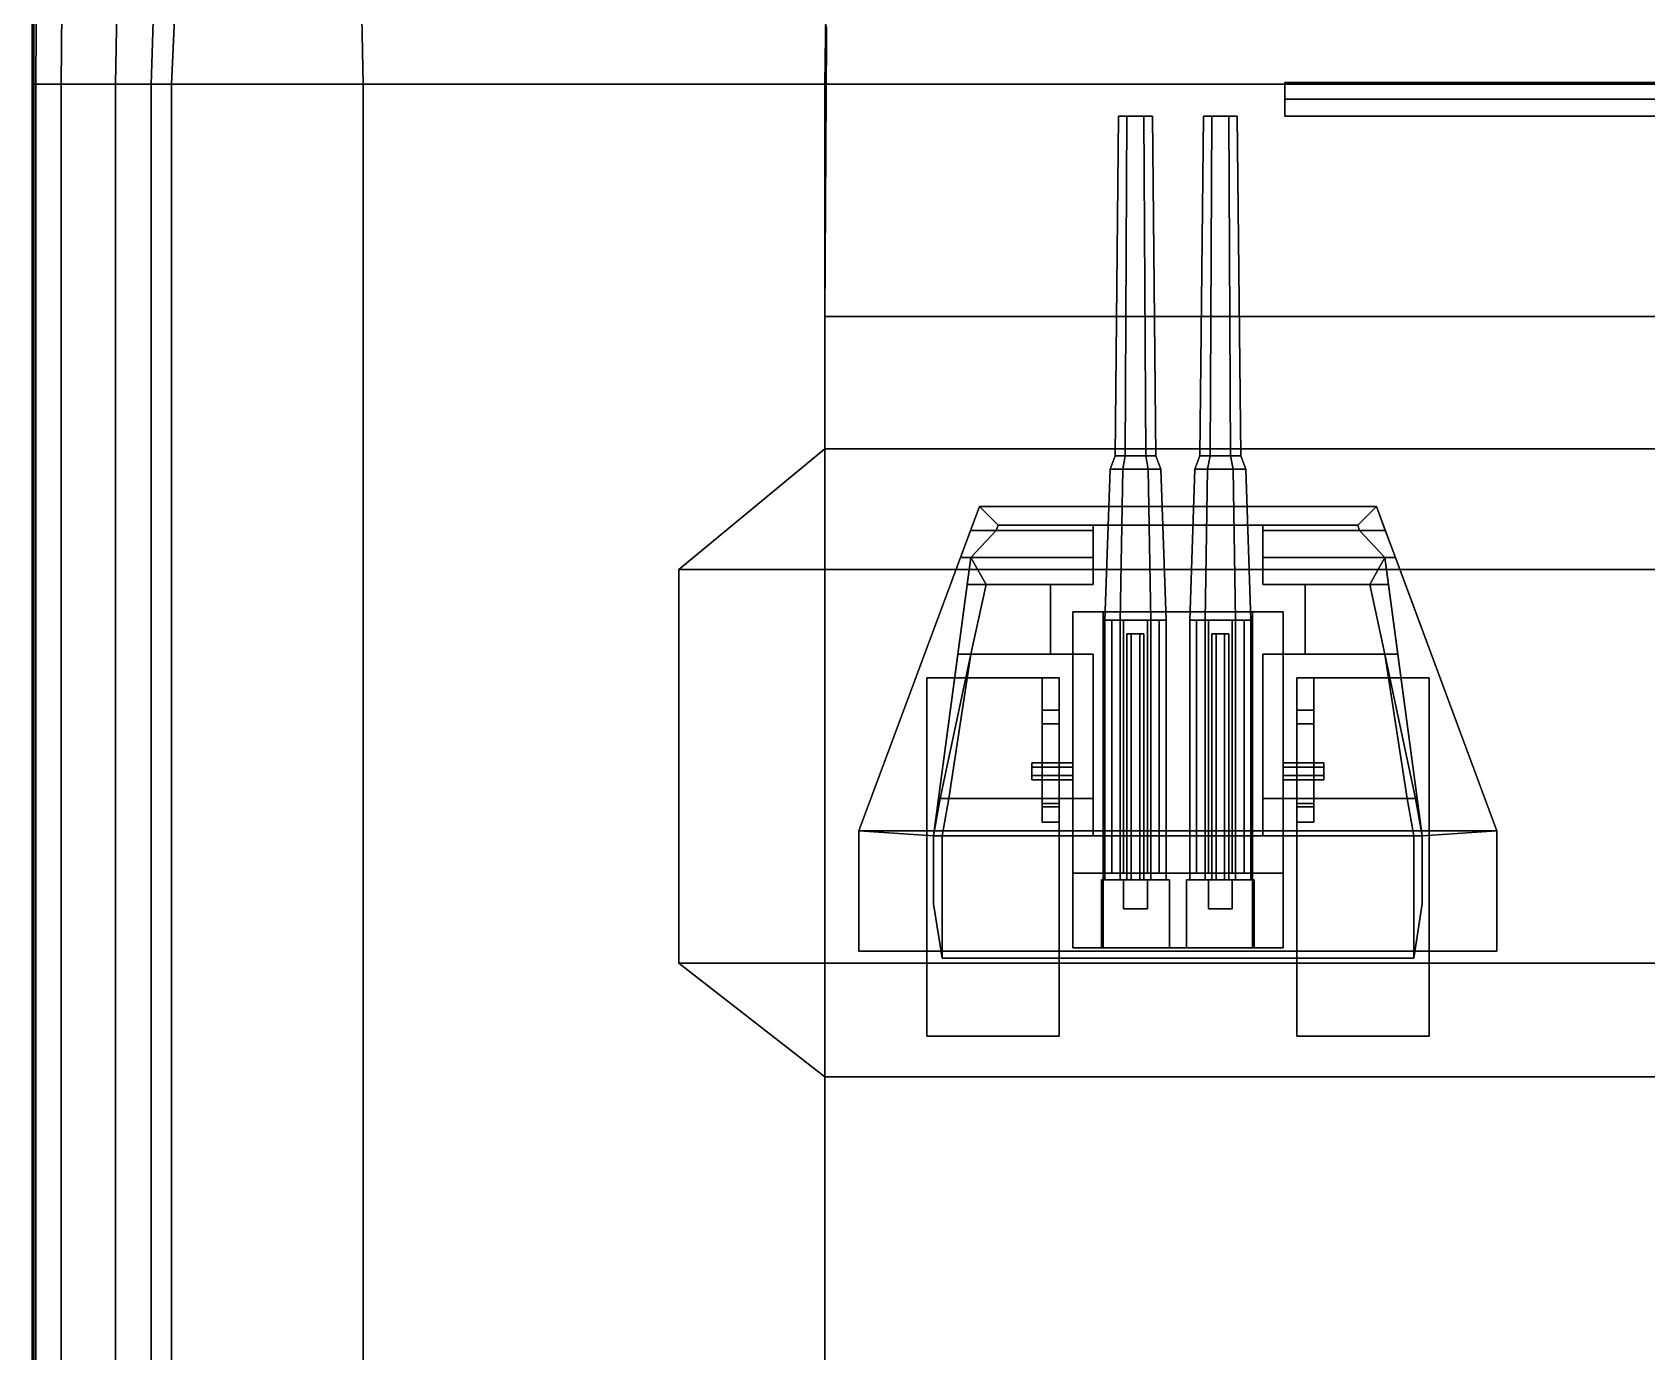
# Model space of a CAD drawing. Header units: millimetres. Extents: x -14 to 14, y -57 to 127.
# Drawn here: x -13.67 to -4.16, y -14.73 to -6.95 of the extents above; entities that cross this region are included whole.
import ezdxf

# ---------------------------------------------------------------- set-up
doc = ezdxf.new("R2010")
doc.units = ezdxf.units.MM
for name, color, linetype in [('barrel', 1, 'Continuous'), ('railings', 6, 'Continuous'), ('sleeve', 5, 'Continuous'), ('turret', 2, 'Continuous')]:
    doc.layers.add(name, color=color, linetype=linetype)

msp = doc.modelspace()

# ---------------------------------------------------------------- linework, layer by layer
for points in [[(-13.67, 2.72), (-13.66, 2.72, -3.06), (-13.66, -7.26, -3.06), (-13.67, -7.26)], [(-11.92, 2.72), (-13.67, 2.72), (-13.67, -7.26), (-11.72, -7.26)], [(-13.66, 2.72, -3.06), (-13.59, 2.72, -3.53), (-13.65, -7.26, -3.53), (-13.66, -7.26, -3.06)], [(-13.59, 2.72, -3.53), (-13.41, 2.72, -3.88), (-13.5, -7.26, -3.88), (-13.65, -7.26, -3.53)], [(-13.41, 2.72, -3.88), (-13, 2.72, -4.19), (-13.18, -7.26, -4.19), (-13.5, -7.26, -3.88)], [(-13, 2.72, -4.19), (-12.65, 2.72, -4.3), (-12.97, -7.26, -4.3), (-13.18, -7.26, -4.19)], [(-12.65, 2.72, -4.3), (-12.39, 2.72, -4.35), (-12.85, -7.26, -4.35), (-12.97, -7.26, -4.3)], [(-12.39, 2.72, -4.35), (12.39, 2.72, -4.35), (12.85, -7.26, -4.35), (-12.85, -7.26, -4.35)], [(-8.86, 2.72, 1.98), (-11.92, 2.72), (-11.72, -7.26), (-9, -7.26, 1.98)], [(8.84, 2.72, 3.99), (-8.84, 2.72, 3.99), (-9, -7.26, 3.99), (9, -7.26, 3.99)], [(-8.84, 2.72, 3.99), (-8.86, 2.72, 1.98), (-9, -7.26, 1.98), (-9, -7.26, 3.99)], [(9, -7.26, 6.36), (8.9484, -4.04, 6.36), (-8.9484, -4.04, 6.36), (-9, -7.26, 6.36)], [(-8.9484, -4.04, 6.36), (-8.9484, -4.04, 3.99), (-9, -7.26, 3.99), (-9, -7.26, 6.36)], [(-13.67, -7.26), (-13.66, -7.26, -3.06), (-13.66, -16.95, -3.06), (-13.67, -16.95)], [(-11.72, -7.26), (-13.67, -7.26), (-13.67, -16.95), (-11.72, -16.95)], [(-13.66, -7.26, -3.06), (-13.65, -7.26, -3.53), (-13.65, -16.95, -3.53), (-13.66, -16.95, -3.06)], [(-13.65, -7.26, -3.53), (-13.5, -7.26, -3.88), (-13.5, -16.95, -3.88), (-13.65, -16.95, -3.53)], [(-13.5, -7.26, -3.88), (-13.18, -7.26, -4.19), (-13.18, -16.95, -4.19), (-13.5, -16.95, -3.88)], [(-13.18, -7.26, -4.19), (-12.97, -7.26, -4.3), (-12.97, -16.95, -4.3), (-13.18, -16.95, -4.19)], [(-12.97, -7.26, -4.3), (-12.85, -7.26, -4.35), (-12.85, -16.95, -4.35), (-12.97, -16.95, -4.3)], [(-12.85, -7.26, -4.35), (12.85, -7.26, -4.35), (12.85, -16.95, -4.35), (-12.85, -16.95, -4.35)], [(-9, -7.26, 1.98), (-11.72, -7.26), (-11.72, -16.95), (-9, -16.95, 1.98)], [(9, -8.63, 6.36), (9, -7.26, 6.36), (-9, -7.26, 6.36), (-9, -8.63, 6.36)], [(9, -7.26, 3.99), (-9, -7.26, 3.99), (-9, -16.95, 3.99), (9, -16.95, 3.99)], [(-9, -7.26, 6.36), (-9, -7.26, 3.99), (-9, -17.86, 3.99), (-9, -17.86, 6.36)], [(-9, -7.26, 3.99), (-9, -7.26, 1.98), (-9, -16.95, 1.98), (-9, -16.95, 3.99)], [(-6.29, -7.35, 30.26), (-6.29, -7.25, 30.36), (6.29, -7.25, 30.36), (6.29, -7.35, 30.26)], [(-6.29, -7.25, 30.36), (-6.29, -7.35, 30.46), (6.29, -7.35, 30.46), (6.29, -7.25, 30.36)], [(-6.29, -7.25, 30.36), (-6.29, -7.35, 30.26), (-6.29, -7.45, 30.36), (-6.29, -7.35, 30.46)], [(-6.29, -7.45, 30.36), (-6.29, -7.35, 30.26), (6.29, -7.35, 30.26), (6.29, -7.45, 30.36)], [(-6.29, -7.35, 30.46), (-6.29, -7.45, 30.36), (6.29, -7.45, 30.36), (6.29, -7.35, 30.46)], [(-9, -8.63, 6.36), (-9, -9.41, 6.36), (9, -9.41, 6.36), (9, -8.63, 6.36)], [(9, -8.63, 6.36), (9, -9.41, 6.36), (-9, -9.41, 6.36), (-9, -8.63, 6.36)], [(-9, -9.41, 6.36), (-9.86, -10.12, 6.36), (9.86, -10.12, 6.36), (9, -9.41, 6.36)], [(9, -9.41, 6.36), (9.86, -10.12, 6.36), (-9.86, -10.12, 6.36), (-9, -9.41, 6.36)], [(-9.86, -10.12, 6.36), (-9.86, -12.44, 6.36), (9.86, -12.44, 6.36), (9.86, -10.12, 6.36)], [(9.86, -10.12, 6.36), (9.86, -12.44, 6.36), (-9.86, -12.44, 6.36), (-9.86, -10.12, 6.36)], [(9.86, -12.44, 6.36), (9, -13.11, 6.36), (-9, -13.11, 6.36), (-9.86, -12.44, 6.36)], [(-9.86, -12.44, 6.36), (-9, -13.11, 6.36), (9, -13.11, 6.36), (9.86, -12.44, 6.36)], [(9, -13.11, 6.36), (9, -17.11, 6.36), (-9, -17.11, 6.36), (-9, -13.11, 6.36)], [(-9, -13.11, 6.36), (-9, -17.11, 6.36), (9, -17.11, 6.36), (9, -13.11, 6.36)]]:
    msp.add_3dface(points)
at = {"layer": 'barrel'}
for points in [[(-7.27, -7.45, 8.04), (-7.22, -7.45, 7.9534), (-7.23, -9.45, 7.9361), (-7.29, -9.45, 8.04)], [(-7.22, -7.45, 8.1266), (-7.27, -7.45, 8.04), (-7.29, -9.45, 8.04), (-7.23, -9.45, 8.1439)], [(-7.12, -7.45, 7.9534), (-7.22, -7.45, 7.9534), (-7.27, -7.45, 8.04), (-7.07, -7.45, 8.04)], [(-7.07, -7.45, 8.04), (-7.27, -7.45, 8.04), (-7.22, -7.45, 8.1266), (-7.12, -7.45, 8.1266)], [(-7.12, -7.45, 8.1266), (-7.22, -7.45, 8.1266), (-7.23, -9.45, 8.1439), (-7.11, -9.45, 8.1439)], [(-7.22, -7.45, 7.9534), (-7.12, -7.45, 7.9534), (-7.11, -9.45, 7.9361), (-7.23, -9.45, 7.9361)], [(-7.12, -7.45, 7.9534), (-7.07, -7.45, 8.04), (-7.05, -9.45, 8.04), (-7.11, -9.45, 7.9361)], [(-7.07, -7.45, 8.04), (-7.12, -7.45, 8.1266), (-7.11, -9.45, 8.1439), (-7.05, -9.45, 8.04)], [(-6.77, -7.45, 8.04), (-6.72, -7.45, 7.9534), (-6.73, -9.45, 7.9361), (-6.79, -9.45, 8.04)], [(-6.72, -7.45, 8.1266), (-6.77, -7.45, 8.04), (-6.79, -9.45, 8.04), (-6.73, -9.45, 8.1439)], [(-6.62, -7.45, 7.9534), (-6.72, -7.45, 7.9534), (-6.77, -7.45, 8.04), (-6.57, -7.45, 8.04)], [(-6.57, -7.45, 8.04), (-6.77, -7.45, 8.04), (-6.72, -7.45, 8.1266), (-6.62, -7.45, 8.1266)], [(-6.62, -7.45, 8.1266), (-6.72, -7.45, 8.1266), (-6.73, -9.45, 8.1439), (-6.61, -9.45, 8.1439)], [(-6.72, -7.45, 7.9534), (-6.62, -7.45, 7.9534), (-6.61, -9.45, 7.9361), (-6.73, -9.45, 7.9361)], [(-6.62, -7.45, 7.9534), (-6.57, -7.45, 8.04), (-6.55, -9.45, 8.04), (-6.61, -9.45, 7.9361)], [(-6.57, -7.45, 8.04), (-6.62, -7.45, 8.1266), (-6.61, -9.45, 8.1439), (-6.55, -9.45, 8.04)], [(-7.29, -9.45, 8.04), (-7.23, -9.45, 7.9361), (-7.245, -9.53, 7.9101), (-7.32, -9.53, 8.04)], [(-7.23, -9.45, 8.1439), (-7.29, -9.45, 8.04), (-7.32, -9.53, 8.04), (-7.245, -9.53, 8.1699)], [(-7.11, -9.45, 8.1439), (-7.23, -9.45, 8.1439), (-7.245, -9.53, 8.1699), (-7.095, -9.53, 8.1699)], [(-7.23, -9.45, 7.9361), (-7.11, -9.45, 7.9361), (-7.095, -9.53, 7.9101), (-7.245, -9.53, 7.9101)], [(-7.11, -9.45, 7.9361), (-7.05, -9.45, 8.04), (-7.02, -9.53, 8.04), (-7.095, -9.53, 7.9101)], [(-7.05, -9.45, 8.04), (-7.11, -9.45, 8.1439), (-7.095, -9.53, 8.1699), (-7.02, -9.53, 8.04)], [(-6.79, -9.45, 8.04), (-6.73, -9.45, 7.9361), (-6.745, -9.53, 7.9101), (-6.82, -9.53, 8.04)], [(-6.73, -9.45, 8.1439), (-6.79, -9.45, 8.04), (-6.82, -9.53, 8.04), (-6.745, -9.53, 8.1699)], [(-6.61, -9.45, 8.1439), (-6.73, -9.45, 8.1439), (-6.745, -9.53, 8.1699), (-6.595, -9.53, 8.1699)], [(-6.73, -9.45, 7.9361), (-6.61, -9.45, 7.9361), (-6.595, -9.53, 7.9101), (-6.745, -9.53, 7.9101)], [(-6.61, -9.45, 7.9361), (-6.55, -9.45, 8.04), (-6.52, -9.53, 8.04), (-6.595, -9.53, 7.9101)], [(-6.55, -9.45, 8.04), (-6.61, -9.45, 8.1439), (-6.595, -9.53, 8.1699), (-6.52, -9.53, 8.04)], [(-7.245, -9.53, 8.1699), (-7.32, -9.53, 8.04), (-7.35, -10.42, 8.04), (-7.26, -10.42, 8.1959)], [(-7.32, -9.53, 8.04), (-7.245, -9.53, 7.9101), (-7.26, -10.42, 7.8841), (-7.35, -10.42, 8.04)], [(-7.245, -9.53, 7.9101), (-7.095, -9.53, 7.9101), (-7.08, -10.42, 7.8841), (-7.26, -10.42, 7.8841)], [(-7.095, -9.53, 8.1699), (-7.245, -9.53, 8.1699), (-7.26, -10.42, 8.1959), (-7.08, -10.42, 8.1959)], [(-7.02, -9.53, 8.04), (-7.095, -9.53, 8.1699), (-7.08, -10.42, 8.1959), (-6.99, -10.42, 8.04)], [(-7.095, -9.53, 7.9101), (-7.02, -9.53, 8.04), (-6.99, -10.42, 8.04), (-7.08, -10.42, 7.8841)], [(-6.82, -9.53, 8.04), (-6.745, -9.53, 7.9101), (-6.76, -10.42, 7.8841), (-6.85, -10.42, 8.04)], [(-6.745, -9.53, 8.1699), (-6.82, -9.53, 8.04), (-6.85, -10.42, 8.04), (-6.76, -10.42, 8.1959)], [(-6.745, -9.53, 7.9101), (-6.595, -9.53, 7.9101), (-6.58, -10.42, 7.8841), (-6.76, -10.42, 7.8841)], [(-6.595, -9.53, 8.1699), (-6.745, -9.53, 8.1699), (-6.76, -10.42, 8.1959), (-6.58, -10.42, 8.1959)], [(-6.595, -9.53, 7.9101), (-6.52, -9.53, 8.04), (-6.49, -10.42, 8.04), (-6.58, -10.42, 7.8841)], [(-6.52, -9.53, 8.04), (-6.595, -9.53, 8.1699), (-6.58, -10.42, 8.1959), (-6.49, -10.42, 8.04)], [(-7.26, -11.95, 7.8841), (-7.35, -11.95, 8.04), (-7.35, -10.42, 8.04), (-7.26, -10.42, 7.8841)], [(-7.35, -11.95, 8.04), (-7.26, -11.95, 8.1959), (-7.26, -10.42, 8.1959), (-7.35, -10.42, 8.04)], [(-7.26, -11.95, 8.1959), (-7.08, -11.95, 8.1959), (-7.08, -10.42, 8.1959), (-7.26, -10.42, 8.1959)], [(-7.08, -11.95, 7.8841), (-7.26, -11.95, 7.8841), (-7.26, -10.42, 7.8841), (-7.08, -10.42, 7.8841)], [(-6.99, -11.95, 8.04), (-7.08, -11.95, 7.8841), (-7.08, -10.42, 7.8841), (-6.99, -10.42, 8.04)], [(-7.08, -11.95, 8.1959), (-6.99, -11.95, 8.04), (-6.99, -10.42, 8.04), (-7.08, -10.42, 8.1959)], [(-6.76, -11.95, 7.8841), (-6.85, -11.95, 8.04), (-6.85, -10.42, 8.04), (-6.76, -10.42, 7.8841)], [(-6.85, -11.95, 8.04), (-6.76, -11.95, 8.1959), (-6.76, -10.42, 8.1959), (-6.85, -10.42, 8.04)], [(-6.76, -11.95, 8.1959), (-6.58, -11.95, 8.1959), (-6.58, -10.42, 8.1959), (-6.76, -10.42, 8.1959)], [(-6.58, -11.95, 7.8841), (-6.76, -11.95, 7.8841), (-6.76, -10.42, 7.8841), (-6.58, -10.42, 7.8841)], [(-6.58, -11.95, 8.1959), (-6.49, -11.95, 8.04), (-6.49, -10.42, 8.04), (-6.58, -10.42, 8.1959)], [(-6.49, -11.95, 8.04), (-6.58, -11.95, 7.8841), (-6.58, -10.42, 7.8841), (-6.49, -10.42, 8.04)], [(-7.22, -11.95, 8.34), (-7.195, -11.95, 8.3833), (-7.195, -10.5, 8.3833), (-7.22, -10.5, 8.34)], [(-7.195, -11.95, 8.2967), (-7.22, -11.95, 8.34), (-7.22, -10.5, 8.34), (-7.195, -10.5, 8.2967)], [(-7.195, -11.95, 8.3833), (-7.145, -11.95, 8.3833), (-7.145, -10.5, 8.3833), (-7.195, -10.5, 8.3833)], [(-7.145, -11.95, 8.2967), (-7.195, -11.95, 8.2967), (-7.195, -10.5, 8.2967), (-7.145, -10.5, 8.2967)], [(-7.145, -11.95, 8.3833), (-7.12, -11.95, 8.34), (-7.12, -10.5, 8.34), (-7.145, -10.5, 8.3833)], [(-7.12, -11.95, 8.34), (-7.145, -11.95, 8.2967), (-7.145, -10.5, 8.2967), (-7.12, -10.5, 8.34)], [(-6.72, -11.95, 8.34), (-6.695, -11.95, 8.3833), (-6.695, -10.5, 8.3833), (-6.72, -10.5, 8.34)], [(-6.695, -11.95, 8.2967), (-6.72, -11.95, 8.34), (-6.72, -10.5, 8.34), (-6.695, -10.5, 8.2967)], [(-6.695, -11.95, 8.3833), (-6.645, -11.95, 8.3833), (-6.645, -10.5, 8.3833), (-6.695, -10.5, 8.3833)], [(-6.645, -11.95, 8.2967), (-6.695, -11.95, 8.2967), (-6.695, -10.5, 8.2967), (-6.645, -10.5, 8.2967)], [(-6.645, -11.95, 8.3833), (-6.62, -11.95, 8.34), (-6.62, -10.5, 8.34), (-6.645, -10.5, 8.3833)], [(-6.62, -11.95, 8.34), (-6.645, -11.95, 8.2967), (-6.645, -10.5, 8.2967), (-6.62, -10.5, 8.34)], [(-7.37, -11.95, 8.3), (-7.37, -12.35, 8.3), (-6.97, -12.35, 8.3), (-6.97, -11.95, 8.3)], [(-6.97, -11.95, 7.87), (-6.97, -12.35, 7.87), (-7.37, -12.35, 7.87), (-7.37, -11.95, 7.87)], [(-6.97, -11.95, 8.3), (-6.97, -11.95, 7.87), (-7.37, -11.95, 7.87), (-7.37, -11.95, 8.3)], [(-7.37, -11.95, 7.87), (-7.37, -12.35, 7.87), (-7.37, -12.35, 8.3), (-7.37, -11.95, 8.3)], [(-7.24, -11.95, 8.45), (-7.24, -12.12, 8.37), (-7.1, -12.12, 8.37), (-7.1, -11.95, 8.45)], [(-7.1, -11.95, 8.45), (-7.1, -11.95, 8.3), (-7.24, -11.95, 8.3), (-7.24, -11.95, 8.45)], [(-7.24, -11.95, 8.3), (-7.24, -12.12, 8.3), (-7.24, -12.12, 8.37), (-7.24, -11.95, 8.45)], [(-7.1, -12.12, 8.37), (-7.1, -12.12, 8.3), (-7.1, -11.95, 8.3), (-7.1, -11.95, 8.45)], [(-6.97, -12.35, 8.3), (-6.97, -12.35, 7.87), (-6.97, -11.95, 7.87), (-6.97, -11.95, 8.3)], [(-6.47, -11.95, 7.87), (-6.47, -12.35, 7.87), (-6.87, -12.35, 7.87), (-6.87, -11.95, 7.87)], [(-6.87, -11.95, 7.87), (-6.87, -12.35, 7.87), (-6.87, -12.35, 8.3), (-6.87, -11.95, 8.3)], [(-6.47, -11.95, 8.3), (-6.47, -11.95, 7.87), (-6.87, -11.95, 7.87), (-6.87, -11.95, 8.3)], [(-6.87, -11.95, 8.3), (-6.87, -12.35, 8.3), (-6.47, -12.35, 8.3), (-6.47, -11.95, 8.3)], [(-6.74, -11.95, 8.3), (-6.74, -12.12, 8.3), (-6.74, -12.12, 8.37), (-6.74, -11.95, 8.45)], [(-6.74, -11.95, 8.45), (-6.74, -12.12, 8.37), (-6.6, -12.12, 8.37), (-6.6, -11.95, 8.45)], [(-6.6, -11.95, 8.45), (-6.6, -11.95, 8.3), (-6.74, -11.95, 8.3), (-6.74, -11.95, 8.45)], [(-6.6, -12.12, 8.37), (-6.6, -12.12, 8.3), (-6.6, -11.95, 8.3), (-6.6, -11.95, 8.45)], [(-6.47, -12.35, 8.3), (-6.47, -12.35, 7.87), (-6.47, -11.95, 7.87), (-6.47, -11.95, 8.3)], [(-7.24, -12.12, 8.37), (-7.24, -12.12, 8.3), (-7.1, -12.12, 8.3), (-7.1, -12.12, 8.37)], [(-6.74, -12.12, 8.37), (-6.74, -12.12, 8.3), (-6.6, -12.12, 8.3), (-6.6, -12.12, 8.37)], [(-7.37, -12.35, 8.3), (-7.37, -12.35, 7.87), (-6.97, -12.35, 7.87), (-6.97, -12.35, 8.3)], [(-6.87, -12.35, 8.3), (-6.87, -12.35, 7.87), (-6.47, -12.35, 7.87), (-6.47, -12.35, 8.3)]]:
    msp.add_3dface(points, dxfattribs=at)
at = {"layer": 'railings'}
for points in [[(-8.99, -6.92, 6.36), (-8.99, -6.99, 6.36), (-8.99, -6.99, 7.29), (-8.99, -6.92, 7.29)], [(-8.99, -6.92, 7.29), (-8.99, -6.99, 7.29), (-8.99, -6.99, 6.36), (-8.99, -6.92, 6.36)], [(-9, -8.63, 6.86), (-9, -8.63, 6.79), (-8.99, -6.99, 6.79), (-8.99, -6.99, 6.86)], [(-8.99, -6.99, 6.86), (-8.99, -6.99, 6.79), (-9, -8.63, 6.79), (-9, -8.63, 6.86)], [(-8.99, -6.99, 7.29), (-8.99, -6.99, 7.22), (-9, -8.63, 7.22), (-9, -8.63, 7.29)], [(-9, -8.63, 7.29), (-9, -8.63, 7.22), (-8.99, -6.99, 7.22), (-8.99, -6.99, 7.29)], [(-9, -9.41, 6.36), (-9, -8.63, 6.36), (-9, -8.63, 7.43), (-9, -9.41, 7.55)], [(-9, -9.41, 7.55), (-9, -8.63, 7.43), (-9, -8.63, 6.36), (-9, -9.41, 6.36)], [(-9.86, -10.12, 7.77), (-9, -9.41, 7.55), (-9, -9.41, 6.36), (-9.86, -10.12, 6.36)], [(-9.86, -10.12, 6.36), (-9, -9.41, 6.36), (-9, -9.41, 7.55), (-9.86, -10.12, 7.77)], [(-9.86, -12.44, 7.77), (-9.86, -10.12, 7.77), (-9.86, -10.12, 6.36), (-9.86, -12.44, 6.36)], [(-9.86, -12.44, 6.36), (-9.86, -10.12, 6.36), (-9.86, -10.12, 7.77), (-9.86, -12.44, 7.77)], [(-9, -13.11, 7.56), (-9.86, -12.44, 7.77), (-9.86, -12.44, 6.36), (-9, -13.11, 6.36)], [(-9, -13.11, 6.36), (-9.86, -12.44, 6.36), (-9.86, -12.44, 7.77), (-9, -13.11, 7.56)], [(-9, -17.32, 6.36), (-9, -13.11, 6.36), (-9, -13.11, 7.56), (-9, -17.32, 7.31)], [(-9, -17.32, 7.31), (-9, -13.11, 7.56), (-9, -13.11, 6.36), (-9, -17.32, 6.36)]]:
    msp.add_3dface(points, dxfattribs=at)
at = {"layer": 'sleeve'}
for points in [[(-6.3, -10.37, 8.04), (-6.3, -10.37, 7.74), (-7.54, -10.37, 7.74), (-7.54, -10.37, 8.04)], [(-6.3, -10.37, 7.74), (-6.3, -12.35, 7.74), (-7.54, -12.35, 7.74), (-7.54, -10.37, 7.74)], [(-7.54, -10.37, 8.2), (-7.54, -11.91, 8.2), (-7.36, -11.91, 8.2), (-7.36, -10.37, 8.2)], [(-7.54, -10.37, 7.74), (-7.54, -11.91, 7.74), (-7.54, -11.91, 8.04), (-7.54, -10.37, 8.04)], [(-7.36, -10.37, 8.2), (-7.36, -10.37, 8.04), (-7.54, -10.37, 8.04), (-7.54, -10.37, 8.2)], [(-7.54, -10.37, 8.04), (-7.54, -11.91, 8.04), (-7.54, -11.91, 8.2), (-7.54, -10.37, 8.2)], [(-7.36, -10.37, 8.04), (-7.36, -11.91, 8.04), (-6.48, -11.91, 8.04), (-6.48, -10.37, 8.04)], [(-7.36, -11.91, 8.2), (-7.36, -11.91, 8.04), (-7.36, -10.37, 8.04), (-7.36, -10.37, 8.2)], [(-7.31, -10.42, 8.34), (-7.03, -10.42, 8.34), (-7.1, -10.42, 8.2188), (-7.24, -10.42, 8.2188)], [(-7.24, -10.42, 8.4612), (-7.1, -10.42, 8.4612), (-7.03, -10.42, 8.34), (-7.31, -10.42, 8.34)], [(-7.24, -11.91, 8.2188), (-7.31, -11.91, 8.34), (-7.31, -10.42, 8.34), (-7.24, -10.42, 8.2188)], [(-7.31, -11.91, 8.34), (-7.24, -11.91, 8.4612), (-7.24, -10.42, 8.4612), (-7.31, -10.42, 8.34)], [(-7.1, -11.91, 8.2188), (-7.24, -11.91, 8.2188), (-7.24, -10.42, 8.2188), (-7.1, -10.42, 8.2188)], [(-7.24, -11.91, 8.4612), (-7.1, -11.91, 8.4612), (-7.1, -10.42, 8.4612), (-7.24, -10.42, 8.4612)], [(-7.03, -11.91, 8.34), (-7.1, -11.91, 8.2188), (-7.1, -10.42, 8.2188), (-7.03, -10.42, 8.34)], [(-7.1, -11.91, 8.4612), (-7.03, -11.91, 8.34), (-7.03, -10.42, 8.34), (-7.1, -10.42, 8.4612)], [(-6.81, -11.91, 8.34), (-6.74, -11.91, 8.4612), (-6.74, -10.42, 8.4612), (-6.81, -10.42, 8.34)], [(-6.74, -11.91, 8.2188), (-6.81, -11.91, 8.34), (-6.81, -10.42, 8.34), (-6.74, -10.42, 8.2188)], [(-6.74, -10.42, 8.4612), (-6.6, -10.42, 8.4612), (-6.53, -10.42, 8.34), (-6.81, -10.42, 8.34)], [(-6.81, -10.42, 8.34), (-6.53, -10.42, 8.34), (-6.6, -10.42, 8.2188), (-6.74, -10.42, 8.2188)], [(-6.74, -11.91, 8.4612), (-6.6, -11.91, 8.4612), (-6.6, -10.42, 8.4612), (-6.74, -10.42, 8.4612)], [(-6.6, -11.91, 8.2188), (-6.74, -11.91, 8.2188), (-6.74, -10.42, 8.2188), (-6.6, -10.42, 8.2188)], [(-6.6, -11.91, 8.4612), (-6.53, -11.91, 8.34), (-6.53, -10.42, 8.34), (-6.6, -10.42, 8.4612)], [(-6.53, -11.91, 8.34), (-6.6, -11.91, 8.2188), (-6.6, -10.42, 8.2188), (-6.53, -10.42, 8.34)], [(-6.3, -10.37, 8.2), (-6.3, -10.37, 8.04), (-6.48, -10.37, 8.04), (-6.48, -10.37, 8.2)], [(-6.48, -10.37, 8.04), (-6.48, -11.91, 8.04), (-6.48, -11.91, 8.2), (-6.48, -10.37, 8.2)], [(-6.48, -10.37, 8.2), (-6.48, -11.91, 8.2), (-6.3, -11.91, 8.2), (-6.3, -10.37, 8.2)], [(-6.3, -11.91, 8.2), (-6.3, -11.91, 8.04), (-6.3, -10.37, 8.04), (-6.3, -10.37, 8.2)], [(-6.3, -11.91, 8.04), (-6.3, -11.91, 7.74), (-6.3, -10.37, 7.74), (-6.3, -10.37, 8.04)], [(-7.78, -11.36, 8.04), (-7.78, -11.26, 8.04), (-7.78, -11.285, 7.9967), (-7.78, -11.335, 7.9967)], [(-7.54, -11.26, 8.04), (-7.54, -11.285, 7.9967), (-7.78, -11.285, 7.9967), (-7.78, -11.26, 8.04)], [(-7.78, -11.335, 8.0833), (-7.78, -11.285, 8.0833), (-7.78, -11.26, 8.04), (-7.78, -11.36, 8.04)], [(-7.54, -11.285, 8.0833), (-7.54, -11.26, 8.04), (-7.78, -11.26, 8.04), (-7.78, -11.285, 8.0833)], [(-7.54, -11.335, 8.0833), (-7.54, -11.285, 8.0833), (-7.78, -11.285, 8.0833), (-7.78, -11.335, 8.0833)], [(-7.54, -11.285, 7.9967), (-7.54, -11.335, 7.9967), (-7.78, -11.335, 7.9967), (-7.78, -11.285, 7.9967)], [(-6.3, -11.285, 7.9967), (-6.3, -11.26, 8.04), (-6.06, -11.26, 8.04), (-6.06, -11.285, 7.9967)], [(-6.3, -11.26, 8.04), (-6.3, -11.285, 8.0833), (-6.06, -11.285, 8.0833), (-6.06, -11.26, 8.04)], [(-6.3, -11.335, 7.9967), (-6.3, -11.285, 7.9967), (-6.06, -11.285, 7.9967), (-6.06, -11.335, 7.9967)], [(-6.3, -11.285, 8.0833), (-6.3, -11.335, 8.0833), (-6.06, -11.335, 8.0833), (-6.06, -11.285, 8.0833)], [(-6.06, -11.26, 8.04), (-6.06, -11.36, 8.04), (-6.06, -11.335, 7.9967), (-6.06, -11.285, 7.9967)], [(-6.06, -11.285, 8.0833), (-6.06, -11.335, 8.0833), (-6.06, -11.36, 8.04), (-6.06, -11.26, 8.04)], [(-7.54, -11.335, 7.9967), (-7.54, -11.36, 8.04), (-7.78, -11.36, 8.04), (-7.78, -11.335, 7.9967)], [(-7.54, -11.36, 8.04), (-7.54, -11.335, 8.0833), (-7.78, -11.335, 8.0833), (-7.78, -11.36, 8.04)], [(-6.3, -11.36, 8.04), (-6.3, -11.335, 7.9967), (-6.06, -11.335, 7.9967), (-6.06, -11.36, 8.04)], [(-6.3, -11.335, 8.0833), (-6.3, -11.36, 8.04), (-6.06, -11.36, 8.04), (-6.06, -11.335, 8.0833)], [(-7.54, -11.91, 7.74), (-7.54, -12.35, 7.74), (-7.54, -12.35, 7.87), (-7.54, -11.91, 7.87)], [(-7.54, -11.91, 7.87), (-7.54, -12.35, 7.87), (-7.54, -12.35, 7.95), (-7.54, -11.91, 8.04)], [(-7.54, -11.91, 8.04), (-7.54, -12.35, 7.95), (-7.36, -12.35, 7.95), (-7.36, -11.91, 8.04)], [(-7.54, -11.91, 8.2), (-7.54, -11.91, 8.04), (-7.36, -11.91, 8.04), (-7.36, -11.91, 8.2)], [(-7.36, -11.91, 8.04), (-7.36, -11.91, 7.87), (-6.48, -11.91, 7.87), (-6.48, -11.91, 8.04)], [(-7.36, -12.35, 7.87), (-6.48, -12.35, 7.87), (-6.48, -11.91, 7.87), (-7.36, -11.91, 7.87)], [(-7.36, -12.35, 7.95), (-7.36, -12.35, 7.87), (-7.36, -11.91, 7.87), (-7.36, -11.91, 8.04)], [(-7.24, -11.91, 8.2188), (-7.1, -11.91, 8.2188), (-7.03, -11.91, 8.34), (-7.31, -11.91, 8.34)], [(-7.31, -11.91, 8.34), (-7.03, -11.91, 8.34), (-7.1, -11.91, 8.4612), (-7.24, -11.91, 8.4612)], [(-6.81, -11.91, 8.34), (-6.53, -11.91, 8.34), (-6.6, -11.91, 8.4612), (-6.74, -11.91, 8.4612)], [(-6.74, -11.91, 8.2188), (-6.6, -11.91, 8.2188), (-6.53, -11.91, 8.34), (-6.81, -11.91, 8.34)], [(-6.48, -11.91, 7.87), (-6.48, -12.35, 7.87), (-6.48, -12.35, 7.95), (-6.48, -11.91, 8.04)], [(-6.48, -11.91, 8.04), (-6.48, -12.35, 7.95), (-6.3, -12.35, 7.95), (-6.3, -11.91, 8.04)], [(-6.48, -11.91, 8.2), (-6.48, -11.91, 8.04), (-6.3, -11.91, 8.04), (-6.3, -11.91, 8.2)], [(-6.3, -12.35, 7.87), (-6.3, -12.35, 7.74), (-6.3, -11.91, 7.74), (-6.3, -11.91, 7.87)], [(-6.3, -12.35, 7.95), (-6.3, -12.35, 7.87), (-6.3, -11.91, 7.87), (-6.3, -11.91, 8.04)], [(-7.54, -12.35, 7.87), (-7.54, -12.35, 7.74), (-6.3, -12.35, 7.74), (-6.3, -12.35, 7.87)], [(-7.54, -12.35, 7.95), (-7.54, -12.35, 7.87), (-7.36, -12.35, 7.87), (-7.36, -12.35, 7.95)], [(-6.48, -12.35, 7.95), (-6.48, -12.35, 7.87), (-6.3, -12.35, 7.87), (-6.3, -12.35, 7.95)]]:
    msp.add_3dface(points, dxfattribs=at)
at = {"layer": 'turret'}
for points in [[(-8.09, -9.75, 6.44), (-8.8, -11.66, 6.44), (-5.04, -11.66, 6.44), (-5.75, -9.75, 6.44)], [(-8.09, -9.75, 6.36), (-8.8, -11.66, 6.36), (-8.8, -11.66, 6.44), (-8.09, -9.75, 6.44)], [(-7.99, -9.89, 8.06), (-8.142, -9.89, 6.44), (-8.09, -9.75, 6.44), (-7.98, -9.86, 7.34)], [(-7.98, -9.86, 7.34), (-8.09, -9.75, 6.44), (-8.142, -9.89, 6.44), (-7.99, -9.89, 8.06)], [(-5.86, -9.86, 7.34), (-5.75, -9.75, 6.44), (-8.09, -9.75, 6.44), (-7.98, -9.86, 7.34)], [(-7.98, -9.86, 7.34), (-8.09, -9.75, 6.44), (-5.75, -9.75, 6.44), (-5.86, -9.86, 7.34)], [(-5.75, -9.75, 6.44), (-5.75, -9.75, 6.36), (-8.09, -9.75, 6.36), (-8.09, -9.75, 6.44)], [(-5.85, -9.89, 8.06), (-5.698, -9.89, 6.44), (-5.75, -9.75, 6.44), (-5.86, -9.86, 7.34)], [(-5.86, -9.86, 7.34), (-5.75, -9.75, 6.44), (-5.698, -9.89, 6.44), (-5.85, -9.89, 8.06)], [(-5.04, -11.66, 6.44), (-5.04, -11.66, 6.36), (-5.75, -9.75, 6.36), (-5.75, -9.75, 6.44)], [(-7.99, -9.89, 8.06), (-8.142, -9.89, 6.44), (-8.2015, -10.05, 6.44), (-8.14, -10.05, 8.31)], [(-8.14, -10.05, 8.31), (-8.2015, -10.05, 6.44), (-8.142, -9.89, 6.44), (-7.99, -9.89, 8.06)], [(-7.42, -10.05, 8.31), (-7.42, -9.89, 8.06), (-7.99, -9.89, 8.06), (-8.14, -10.05, 8.31)], [(-8.14, -10.05, 8.31), (-7.99, -9.89, 8.06), (-7.42, -9.89, 8.06), (-7.42, -10.05, 8.31)], [(-7.99, -9.89, 8.06), (-7.98, -9.86, 7.34), (-7.42, -9.86, 7.34), (-7.42, -9.89, 8.06)], [(-7.42, -9.89, 8.06), (-7.42, -9.86, 7.34), (-7.98, -9.86, 7.34), (-7.99, -9.89, 8.06)], [(-6.42, -9.89, 8.06), (-6.42, -9.86, 7.34), (-5.86, -9.86, 7.34), (-5.85, -9.89, 8.06)], [(-5.85, -9.89, 8.06), (-5.86, -9.86, 7.34), (-6.42, -9.86, 7.34), (-6.42, -9.89, 8.06)], [(-5.7, -10.05, 8.31), (-5.85, -9.89, 8.06), (-6.42, -9.89, 8.06), (-6.42, -10.05, 8.31)], [(-6.42, -10.05, 8.31), (-6.42, -9.89, 8.06), (-5.85, -9.89, 8.06), (-5.7, -10.05, 8.31)], [(-5.85, -9.89, 8.06), (-5.698, -9.89, 6.44), (-5.6385, -10.05, 6.44), (-5.7, -10.05, 8.31)], [(-5.7, -10.05, 8.31), (-5.6385, -10.05, 6.44), (-5.698, -9.89, 6.44), (-5.85, -9.89, 8.06)], [(-8.2015, -10.05, 6.44), (-8.8, -11.66, 6.44), (-8.36, -11.69, 8.31), (-8.14, -10.05, 8.31)], [(-8.14, -10.05, 8.31), (-8.36, -11.69, 8.31), (-8.8, -11.66, 6.44), (-8.2015, -10.05, 6.44)], [(-8.14, -10.05, 8.31), (-8.1615, -10.21, 8.31), (-8.05, -10.21, 8.56), (-8.14, -10.05, 8.31)], [(-8.14, -10.05, 8.31), (-8.05, -10.21, 8.56), (-8.1615, -10.21, 8.31), (-8.14, -10.05, 8.31)], [(-8.05, -10.21, 8.56), (-8.14, -10.05, 8.31), (-7.42, -10.05, 8.31), (-7.42, -10.21, 8.56)], [(-7.42, -10.21, 8.56), (-7.42, -10.05, 8.31), (-8.14, -10.05, 8.31), (-8.05, -10.21, 8.56)], [(-6.42, -10.21, 8.56), (-6.42, -10.05, 8.31), (-5.7, -10.05, 8.31), (-5.79, -10.21, 8.56)], [(-5.79, -10.21, 8.56), (-5.7, -10.05, 8.31), (-6.42, -10.05, 8.31), (-6.42, -10.21, 8.56)], [(-5.7, -10.05, 8.31), (-5.6785, -10.21, 8.31), (-5.79, -10.21, 8.56), (-5.7, -10.05, 8.31)], [(-5.7, -10.05, 8.31), (-5.79, -10.21, 8.56), (-5.6785, -10.21, 8.31), (-5.7, -10.05, 8.31)], [(-5.7, -10.05, 8.31), (-5.48, -11.69, 8.31), (-5.04, -11.66, 6.44), (-5.6385, -10.05, 6.44)], [(-5.6385, -10.05, 6.44), (-5.04, -11.66, 6.44), (-5.48, -11.69, 8.31), (-5.7, -10.05, 8.31)], [(-8.05, -10.21, 8.56), (-8.14, -10.62, 8.81), (-8.2165, -10.62, 8.31), (-8.1615, -10.21, 8.31)], [(-8.1615, -10.21, 8.31), (-8.2165, -10.62, 8.31), (-8.14, -10.62, 8.81), (-8.05, -10.21, 8.56)], [(-8.14, -10.62, 8.81), (-8.05, -10.21, 8.56), (-7.67, -10.21, 8.56), (-7.67, -10.62, 8.81)], [(-7.67, -10.62, 8.81), (-7.67, -10.21, 8.56), (-8.05, -10.21, 8.56), (-8.14, -10.62, 8.81)], [(-6.17, -10.62, 8.81), (-6.17, -10.21, 8.56), (-5.79, -10.21, 8.56), (-5.7, -10.62, 8.81)], [(-5.7, -10.62, 8.81), (-5.79, -10.21, 8.56), (-6.17, -10.21, 8.56), (-6.17, -10.62, 8.81)], [(-5.6785, -10.21, 8.31), (-5.6235, -10.62, 8.31), (-5.7, -10.62, 8.81), (-5.79, -10.21, 8.56)], [(-5.79, -10.21, 8.56), (-5.7, -10.62, 8.81), (-5.6235, -10.62, 8.31), (-5.6785, -10.21, 8.31)], [(-8.2165, -10.62, 8.31), (-8.3305, -11.47, 8.31), (-8.32, -11.47, 8.81), (-8.14, -10.62, 8.81)], [(-8.14, -10.62, 8.81), (-8.32, -11.47, 8.81), (-8.3305, -11.47, 8.31), (-8.2165, -10.62, 8.31)], [(-8.14, -10.62, 8.81), (-8.27, -11.47, 8.99), (-8.32, -11.47, 8.81), (-8.14, -10.62, 8.81)], [(-8.14, -10.62, 8.81), (-8.32, -11.47, 8.81), (-8.27, -11.47, 8.99), (-8.14, -10.62, 8.81)], [(-7.42, -11.47, 8.99), (-7.42, -10.62, 8.81), (-8.14, -10.62, 8.81), (-8.27, -11.47, 8.99)], [(-8.27, -11.47, 8.99), (-8.14, -10.62, 8.81), (-7.42, -10.62, 8.81), (-7.42, -11.47, 8.99)], [(-6.42, -11.47, 8.99), (-6.42, -10.62, 8.81), (-5.7, -10.62, 8.81), (-5.57, -11.47, 8.99)], [(-5.57, -11.47, 8.99), (-5.7, -10.62, 8.81), (-6.42, -10.62, 8.81), (-6.42, -11.47, 8.99)], [(-5.7, -10.62, 8.81), (-5.57, -11.47, 8.99), (-5.52, -11.47, 8.81), (-5.7, -10.62, 8.81)], [(-5.7, -10.62, 8.81), (-5.52, -11.47, 8.81), (-5.57, -11.47, 8.99), (-5.7, -10.62, 8.81)], [(-5.7, -10.62, 8.81), (-5.52, -11.47, 8.81), (-5.5095, -11.47, 8.31), (-5.6235, -10.62, 8.31)], [(-5.6235, -10.62, 8.31), (-5.5095, -11.47, 8.31), (-5.52, -11.47, 8.81), (-5.7, -10.62, 8.81)], [(-8.4, -10.76, 7.02), (-8.4, -12.87, 7.02), (-7.62, -12.87, 7.02), (-7.62, -10.76, 7.02)], [(-8.4, -10.76, 6.44), (-8.4, -12.87, 6.44), (-8.4, -12.87, 7.02), (-8.4, -10.76, 7.02)], [(-7.62, -10.76, 7.02), (-7.62, -10.76, 6.44), (-8.4, -10.76, 6.44), (-8.4, -10.76, 7.02)], [(-7.72, -10.76, 7.02), (-7.72, -11.5, 7.02), (-7.72, -11.5, 7.78), (-7.72, -10.76, 7.78)], [(-7.62, -10.76, 7.78), (-7.62, -10.76, 7.02), (-7.72, -10.76, 7.02), (-7.72, -10.76, 7.78)], [(-7.72, -10.76, 7.78), (-7.72, -11.5, 7.78), (-7.72, -11.61, 8.12), (-7.72, -10.95, 8.12)], [(-7.62, -10.95, 8.12), (-7.62, -10.76, 7.78), (-7.72, -10.76, 7.78), (-7.72, -10.95, 8.12)], [(-7.62, -12.87, 7.02), (-7.62, -12.87, 6.44), (-7.62, -10.76, 6.44), (-7.62, -10.76, 7.02)], [(-7.62, -11.5, 7.78), (-7.62, -11.5, 7.02), (-7.62, -10.76, 7.02), (-7.62, -10.76, 7.78)], [(-7.62, -11.61, 8.12), (-7.62, -11.5, 7.78), (-7.62, -10.76, 7.78), (-7.62, -10.95, 8.12)], [(-6.12, -10.95, 8.12), (-6.12, -10.76, 7.78), (-6.22, -10.76, 7.78), (-6.22, -10.95, 8.12)], [(-6.22, -10.76, 7.78), (-6.22, -11.5, 7.78), (-6.22, -11.61, 8.12), (-6.22, -10.95, 8.12)], [(-6.22, -10.76, 6.44), (-6.22, -12.87, 6.44), (-6.22, -12.87, 7.02), (-6.22, -10.76, 7.02)], [(-6.22, -10.76, 7.02), (-6.22, -12.87, 7.02), (-5.44, -12.87, 7.02), (-5.44, -10.76, 7.02)], [(-5.44, -10.76, 7.02), (-5.44, -10.76, 6.44), (-6.22, -10.76, 6.44), (-6.22, -10.76, 7.02)], [(-6.22, -10.76, 7.02), (-6.22, -11.5, 7.02), (-6.22, -11.5, 7.78), (-6.22, -10.76, 7.78)], [(-6.12, -10.76, 7.78), (-6.12, -10.76, 7.02), (-6.22, -10.76, 7.02), (-6.22, -10.76, 7.78)], [(-6.12, -11.61, 8.12), (-6.12, -11.5, 7.78), (-6.12, -10.76, 7.78), (-6.12, -10.95, 8.12)], [(-6.12, -11.5, 7.78), (-6.12, -11.5, 7.02), (-6.12, -10.76, 7.02), (-6.12, -10.76, 7.78)], [(-5.44, -12.87, 7.02), (-5.44, -12.87, 6.44), (-5.44, -10.76, 6.44), (-5.44, -10.76, 7.02)], [(-7.72, -10.95, 8.12), (-7.72, -11.61, 8.12), (-7.72, -11.52, 8.19), (-7.72, -11.03, 8.19)], [(-7.62, -11.03, 8.19), (-7.62, -10.95, 8.12), (-7.72, -10.95, 8.12), (-7.72, -11.03, 8.19)], [(-7.72, -11.03, 8.19), (-7.72, -11.52, 8.19), (-7.62, -11.52, 8.19), (-7.62, -11.03, 8.19)], [(-7.62, -11.52, 8.19), (-7.62, -11.61, 8.12), (-7.62, -10.95, 8.12), (-7.62, -11.03, 8.19)], [(-6.22, -10.95, 8.12), (-6.22, -11.61, 8.12), (-6.22, -11.52, 8.19), (-6.22, -11.03, 8.19)], [(-6.12, -11.03, 8.19), (-6.12, -10.95, 8.12), (-6.22, -10.95, 8.12), (-6.22, -11.03, 8.19)], [(-6.22, -11.03, 8.19), (-6.22, -11.52, 8.19), (-6.12, -11.52, 8.19), (-6.12, -11.03, 8.19)], [(-6.12, -11.52, 8.19), (-6.12, -11.61, 8.12), (-6.12, -10.95, 8.12), (-6.12, -11.03, 8.19)], [(-8.27, -11.47, 8.99), (-8.31, -11.69, 8.99), (-8.36, -11.69, 8.81), (-8.32, -11.47, 8.81)], [(-8.32, -11.47, 8.81), (-8.36, -11.69, 8.81), (-8.31, -11.69, 8.99), (-8.27, -11.47, 8.99)], [(-8.3305, -11.47, 8.31), (-8.36, -11.69, 8.31), (-8.36, -11.69, 8.81), (-8.32, -11.47, 8.81)], [(-8.32, -11.47, 8.81), (-8.36, -11.69, 8.81), (-8.36, -11.69, 8.31), (-8.3305, -11.47, 8.31)], [(-8.31, -11.69, 8.99), (-8.27, -11.47, 8.99), (-7.42, -11.47, 8.99), (-7.42, -11.69, 8.99)], [(-7.42, -11.69, 8.99), (-7.42, -11.47, 8.99), (-8.27, -11.47, 8.99), (-8.31, -11.69, 8.99)], [(-7.72, -11.5, 7.78), (-7.72, -11.5, 7.02), (-7.62, -11.5, 7.02), (-7.62, -11.5, 7.78)], [(-7.72, -11.61, 8.12), (-7.72, -11.5, 7.78), (-7.62, -11.5, 7.78), (-7.62, -11.61, 8.12)], [(-6.42, -11.69, 8.99), (-6.42, -11.47, 8.99), (-5.57, -11.47, 8.99), (-5.53, -11.69, 8.99)], [(-5.53, -11.69, 8.99), (-5.57, -11.47, 8.99), (-6.42, -11.47, 8.99), (-6.42, -11.69, 8.99)], [(-6.22, -11.61, 8.12), (-6.22, -11.5, 7.78), (-6.12, -11.5, 7.78), (-6.12, -11.61, 8.12)], [(-6.22, -11.5, 7.78), (-6.22, -11.5, 7.02), (-6.12, -11.5, 7.02), (-6.12, -11.5, 7.78)], [(-5.52, -11.47, 8.81), (-5.48, -11.69, 8.81), (-5.53, -11.69, 8.99), (-5.57, -11.47, 8.99)], [(-5.57, -11.47, 8.99), (-5.53, -11.69, 8.99), (-5.48, -11.69, 8.81), (-5.52, -11.47, 8.81)], [(-5.5095, -11.47, 8.31), (-5.48, -11.69, 8.31), (-5.48, -11.69, 8.81), (-5.52, -11.47, 8.81)], [(-5.52, -11.47, 8.81), (-5.48, -11.69, 8.81), (-5.48, -11.69, 8.31), (-5.5095, -11.47, 8.31)], [(-7.72, -11.52, 8.19), (-7.72, -11.61, 8.12), (-7.62, -11.61, 8.12), (-7.62, -11.52, 8.19)], [(-6.22, -11.52, 8.19), (-6.22, -11.61, 8.12), (-6.12, -11.61, 8.12), (-6.12, -11.52, 8.19)], [(-8.8, -11.66, 6.44), (-8.8, -12.37, 6.44), (-5.04, -12.37, 6.44), (-5.04, -11.66, 6.44)], [(-8.8, -11.66, 6.36), (-8.8, -12.37, 6.36), (-8.8, -12.37, 6.44), (-8.8, -11.66, 6.44)], [(-8.31, -11.69, 8.99), (-8.31, -12.41, 8.99), (-8.36, -12.09, 8.81), (-8.36, -11.69, 8.81)], [(-8.36, -11.69, 8.81), (-8.36, -12.09, 8.81), (-8.31, -12.41, 8.99), (-8.31, -11.69, 8.99)], [(-8.36, -11.69, 8.81), (-8.36, -12.09, 8.81), (-8.36, -11.76, 8.54), (-8.36, -11.69, 8.51)], [(-8.36, -11.69, 8.51), (-8.36, -11.76, 8.54), (-8.36, -12.09, 8.81), (-8.36, -11.69, 8.81)], [(-5.53, -12.41, 8.99), (-5.53, -11.69, 8.99), (-8.31, -11.69, 8.99), (-8.31, -12.41, 8.99)], [(-8.31, -12.41, 8.99), (-8.31, -11.69, 8.99), (-5.53, -11.69, 8.99), (-5.53, -12.41, 8.99)], [(-5.48, -11.69, 8.81), (-5.48, -12.09, 8.81), (-5.53, -12.41, 8.99), (-5.53, -11.69, 8.99)], [(-5.53, -11.69, 8.99), (-5.53, -12.41, 8.99), (-5.48, -12.09, 8.81), (-5.48, -11.69, 8.81)], [(-5.48, -11.69, 8.51), (-5.48, -11.76, 8.54), (-5.48, -12.09, 8.81), (-5.48, -11.69, 8.81)], [(-5.48, -11.69, 8.81), (-5.48, -12.09, 8.81), (-5.48, -11.76, 8.54), (-5.48, -11.69, 8.51)], [(-5.04, -12.37, 6.44), (-5.04, -12.37, 6.36), (-5.04, -11.66, 6.36), (-5.04, -11.66, 6.44)], [(-8.8, -12.37, 6.44), (-8.8, -12.37, 6.36), (-5.04, -12.37, 6.36), (-5.04, -12.37, 6.44)], [(-7.62, -12.37, 6.44), (-7.62, -12.87, 6.44), (-8.4, -12.87, 6.44), (-8.4, -12.37, 6.44)], [(-5.44, -12.37, 6.44), (-5.44, -12.87, 6.44), (-6.22, -12.87, 6.44), (-6.22, -12.37, 6.44)], [(-8.4, -12.87, 7.02), (-8.4, -12.87, 6.44), (-7.62, -12.87, 6.44), (-7.62, -12.87, 7.02)], [(-6.22, -12.87, 7.02), (-6.22, -12.87, 6.44), (-5.44, -12.87, 6.44), (-5.44, -12.87, 7.02)]]:
    msp.add_3dface(points, dxfattribs=at)

doc.saveas('drawing.dxf')
